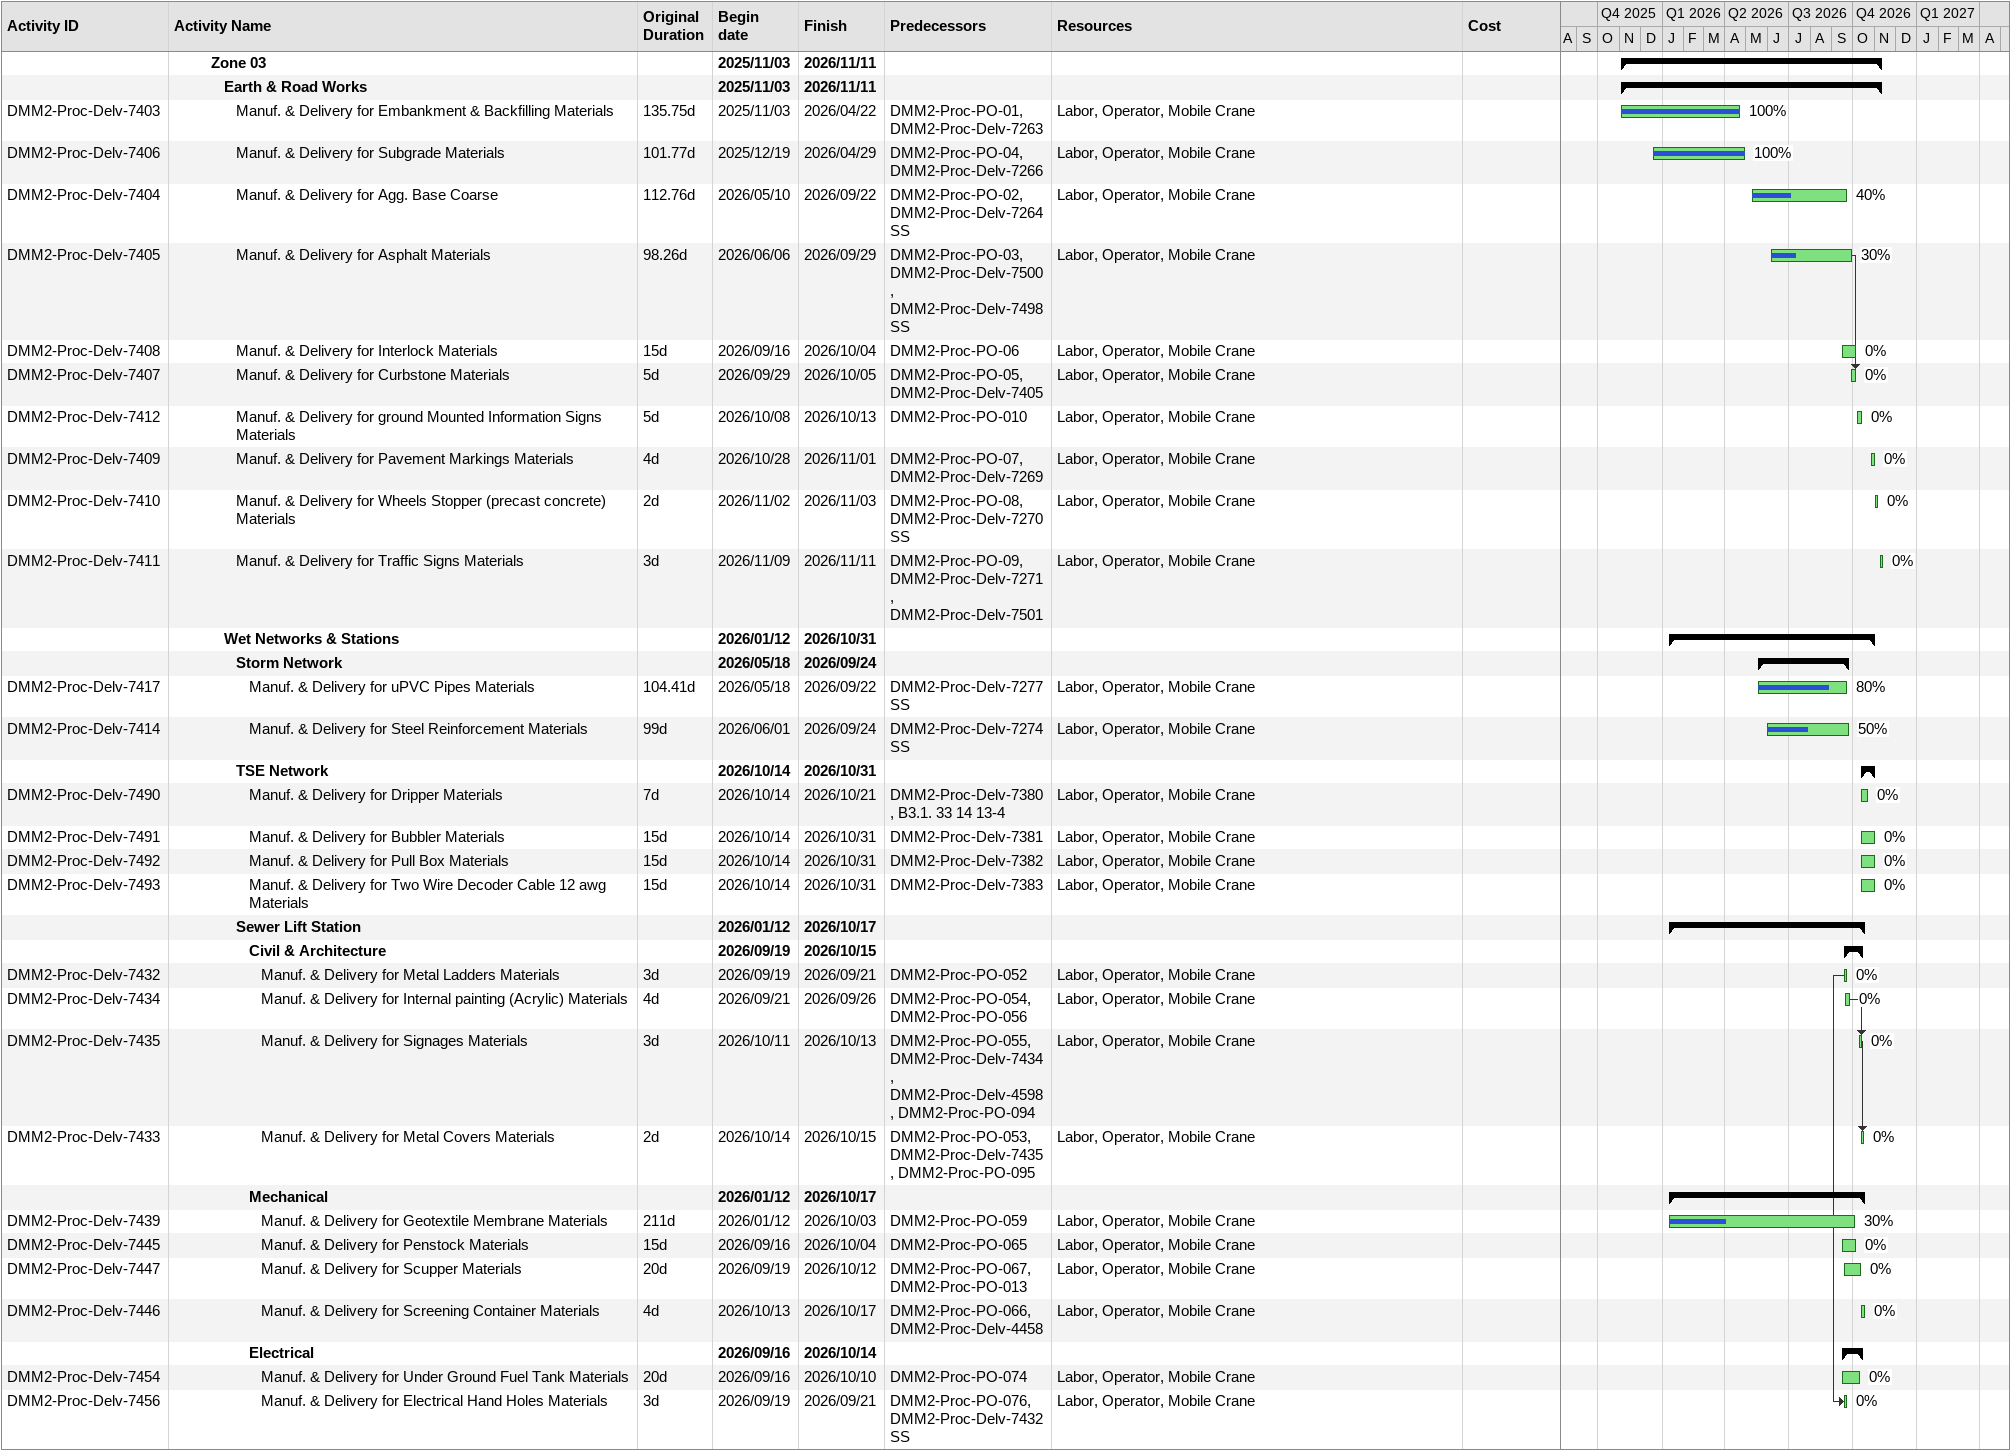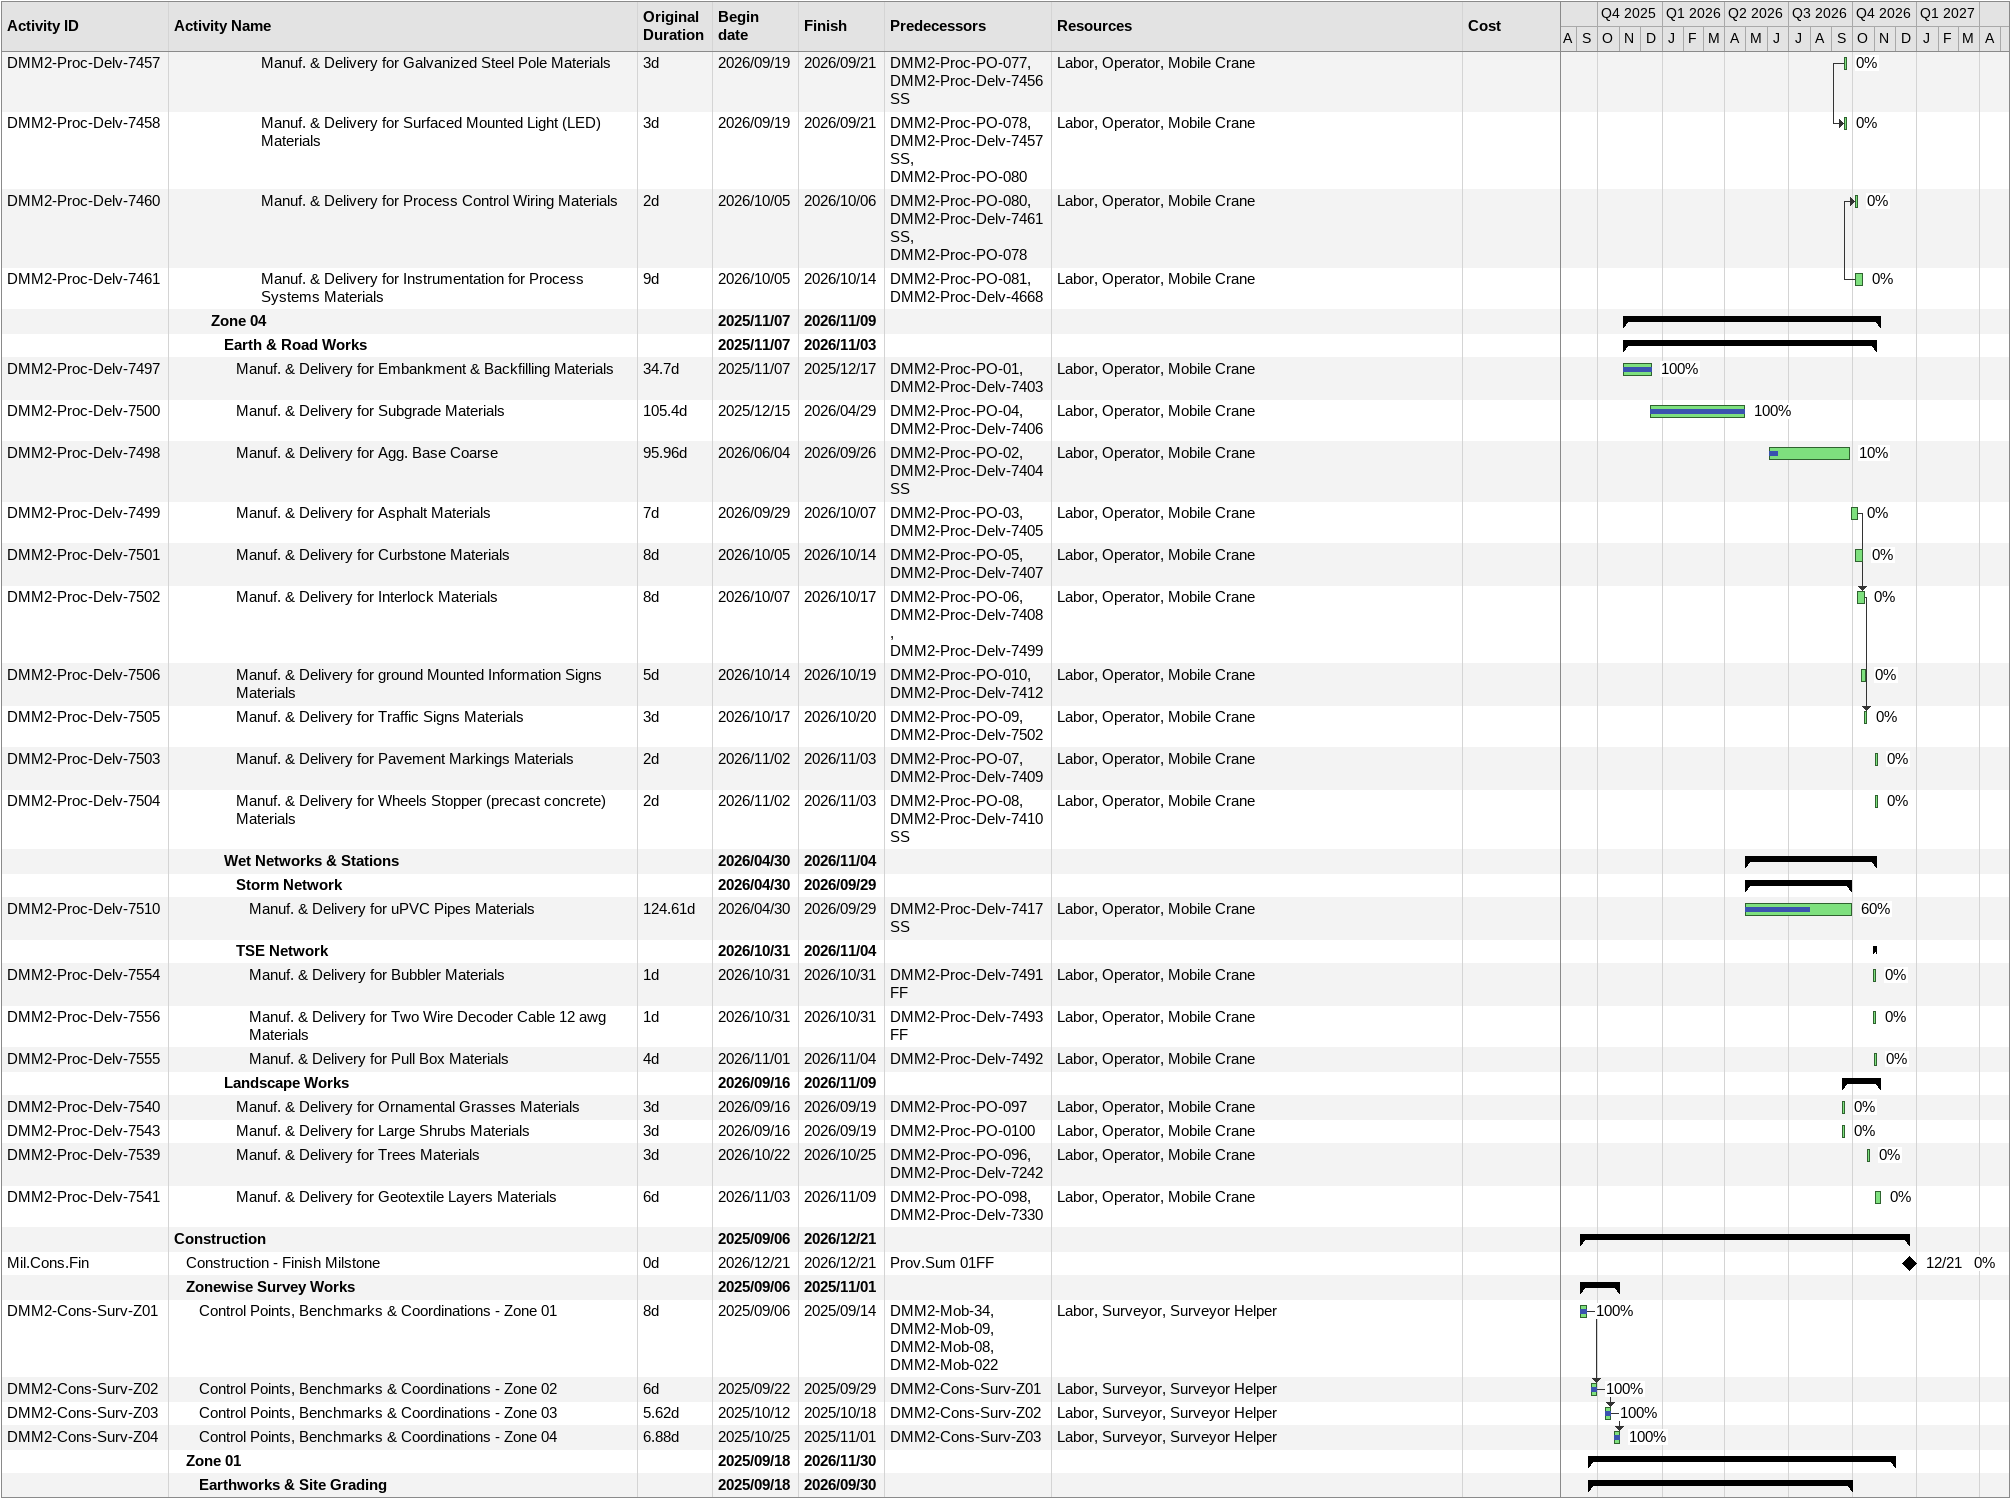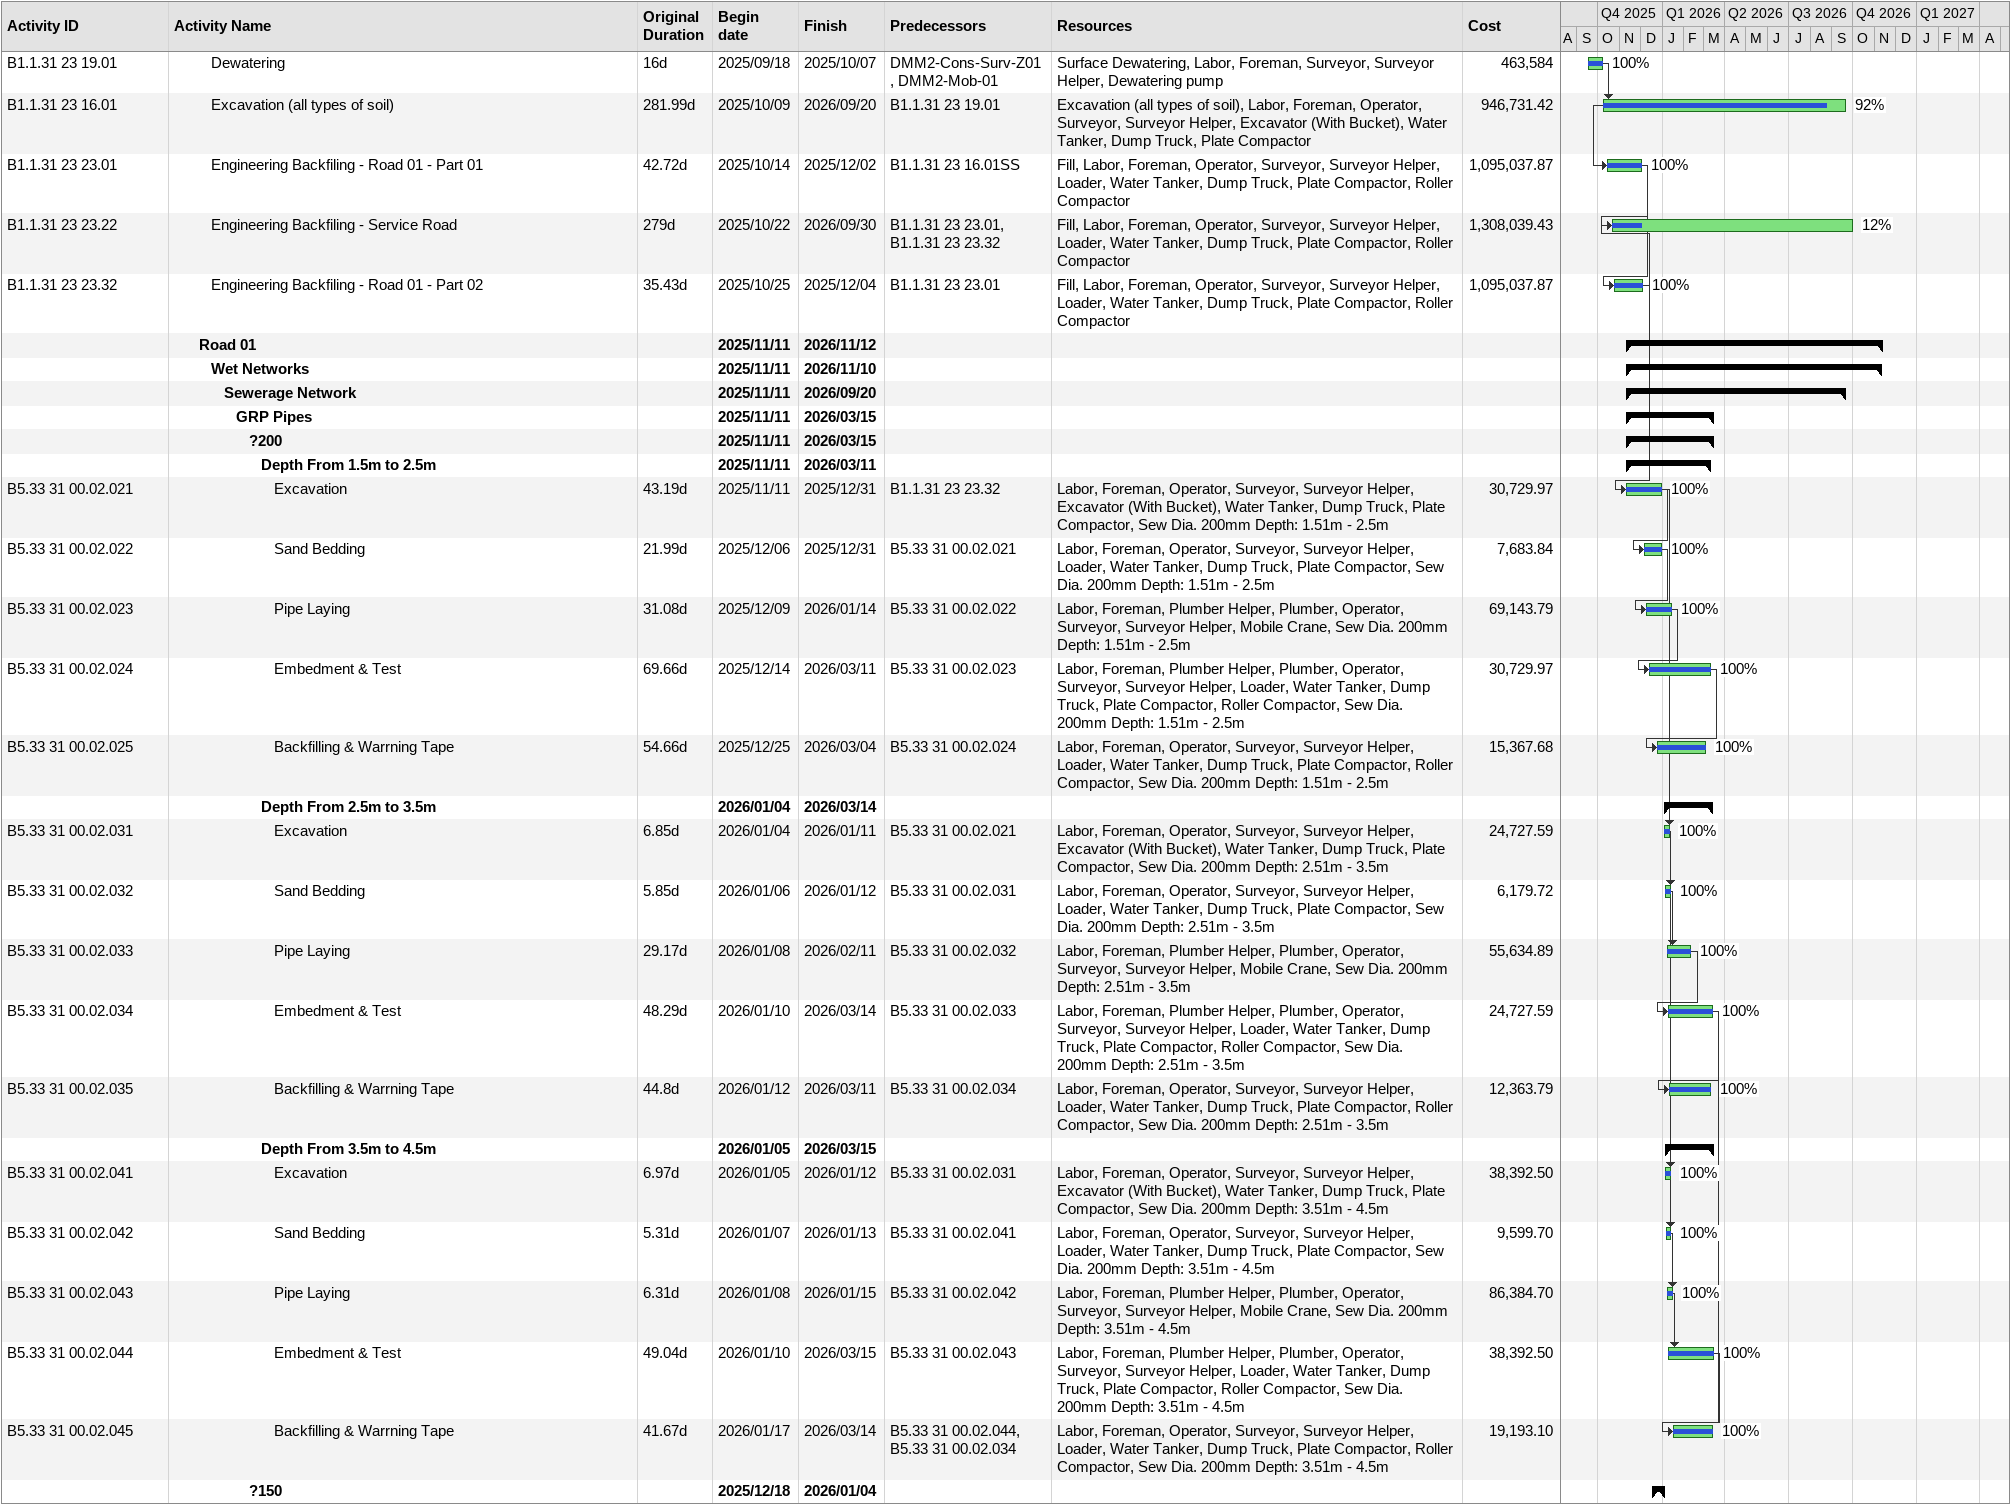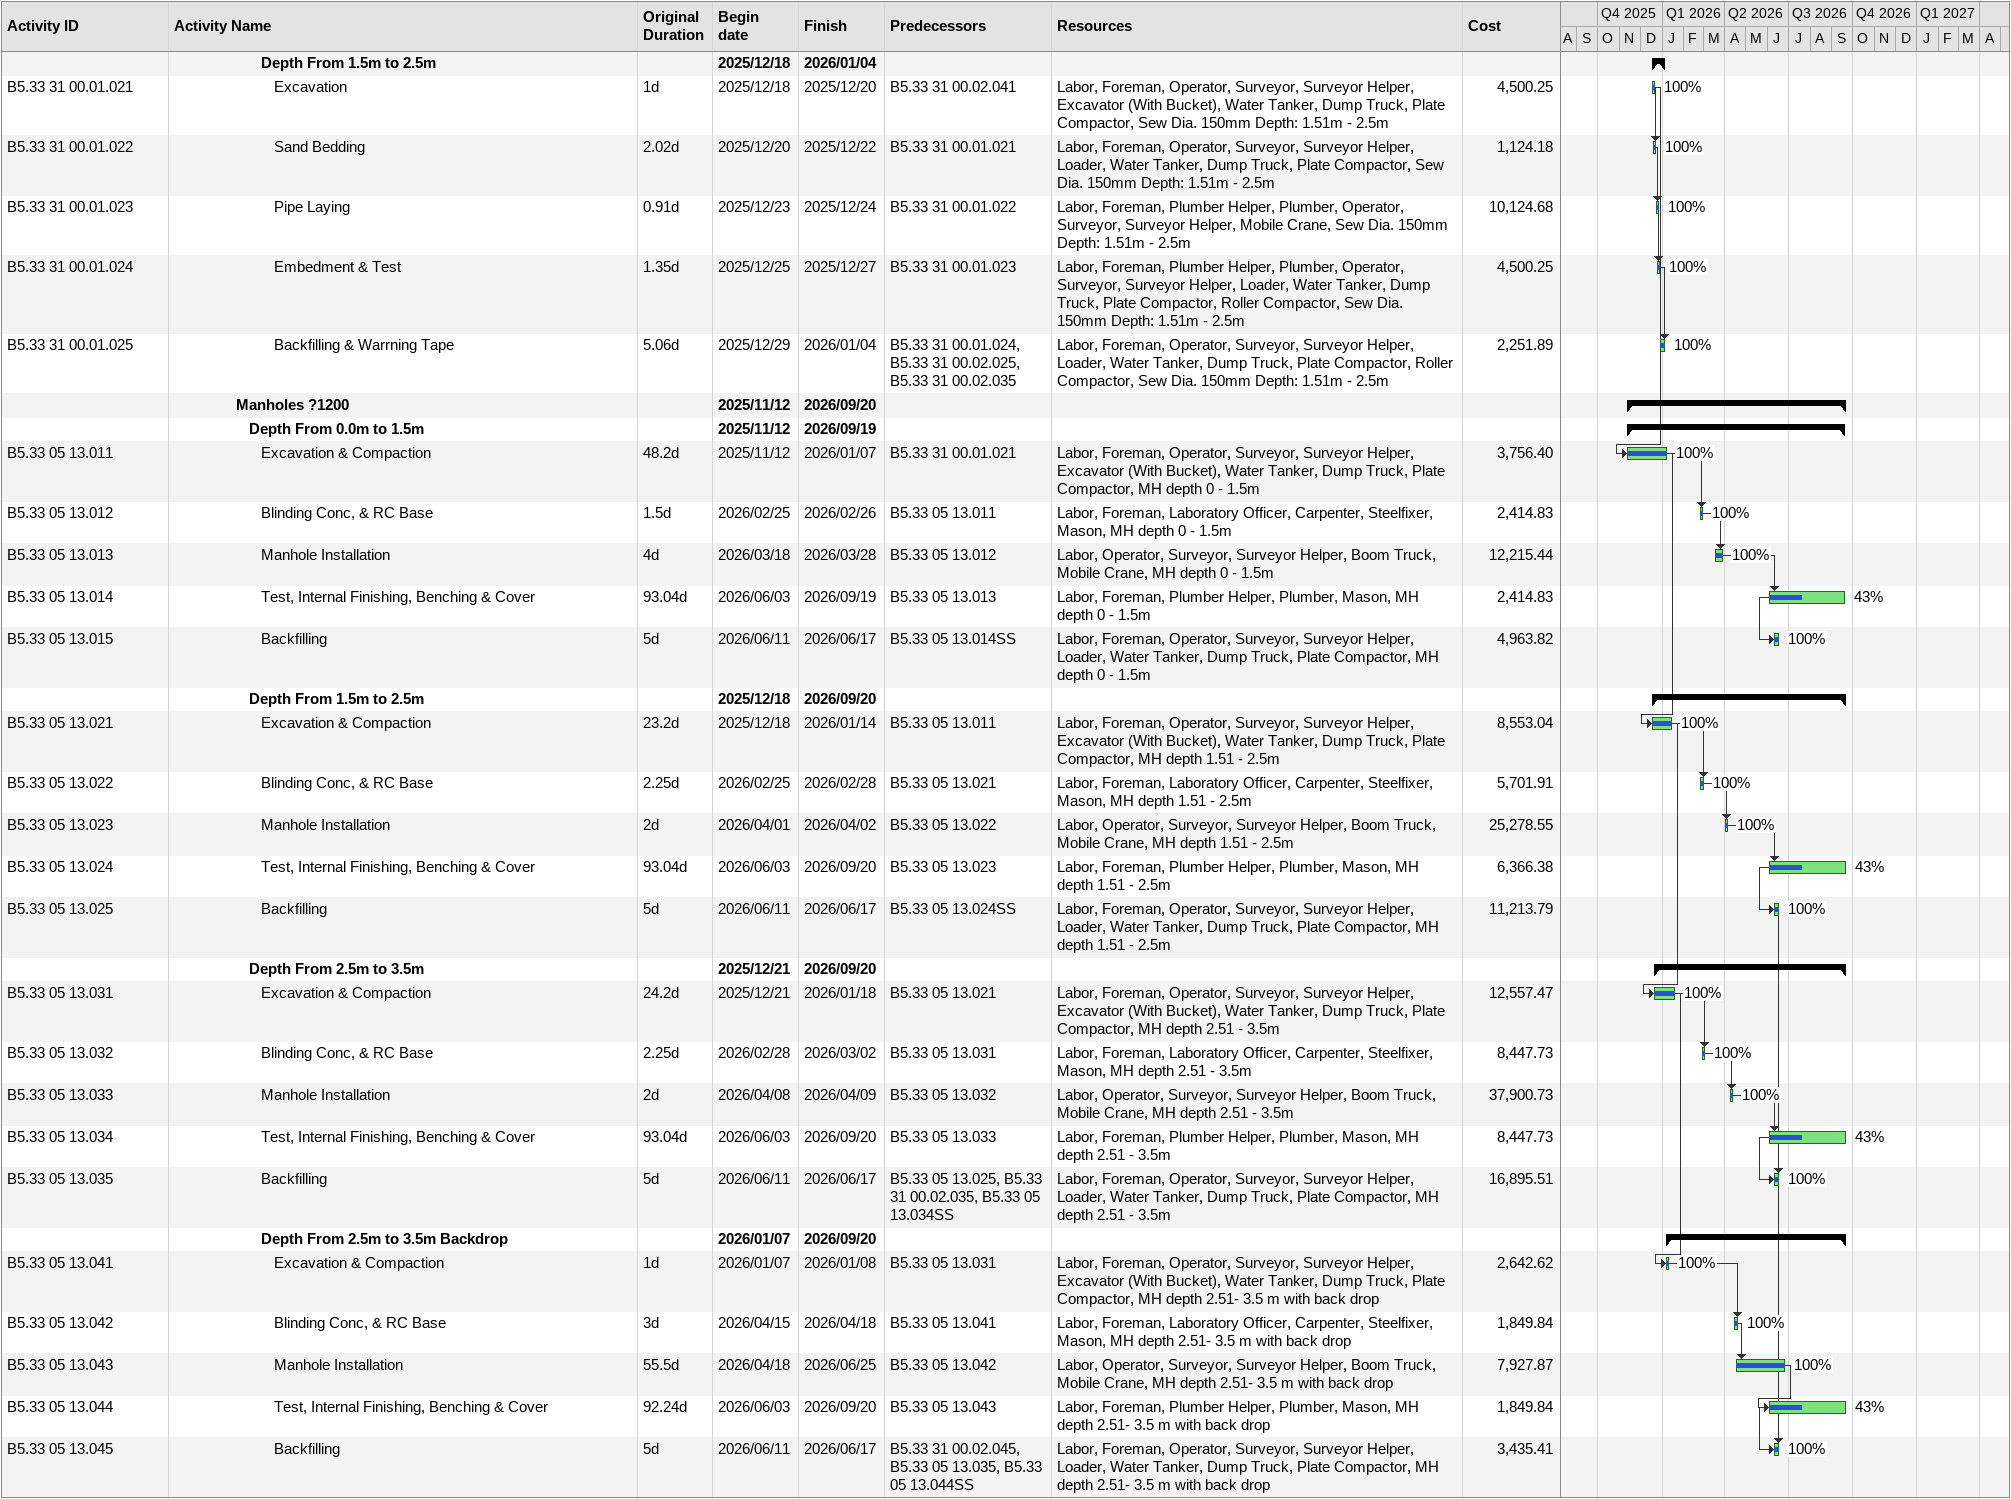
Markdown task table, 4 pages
| ID | Level | Task | Original duration | Start | Finish | Predecessors | Resources | % complete | Cost |
|---|---|---|---|---|---|---|---|---|---|
|  | 4 | **Zone 03** |  | 2025-11-03 | 2026-11-11 |  |  |  |  |
|  | 5 | **Earth & Road Works** |  | 2025-11-03 | 2026-11-11 |  |  |  |  |
| DMM2-Proc-Delv-7403 | 6 | Manuf. & Delivery for Embankment & Backfilling Materials | 135.75d | 2025-11-03 | 2026-04-22 | DMM2-Proc-PO-01, DMM2-Proc-Delv-7263 | Labor, Operator, Mobile Crane | 100 |  |
| DMM2-Proc-Delv-7406 | 6 | Manuf. & Delivery for Subgrade Materials | 101.77d | 2025-12-19 | 2026-04-29 | DMM2-Proc-PO-04, DMM2-Proc-Delv-7266 | Labor, Operator, Mobile Crane | 100 |  |
| DMM2-Proc-Delv-7404 | 6 | Manuf. & Delivery for Agg. Base Coarse | 112.76d | 2026-05-10 | 2026-09-22 | DMM2-Proc-PO-02, DMM2-Proc-Delv-7264SS | Labor, Operator, Mobile Crane | 40 |  |
| DMM2-Proc-Delv-7405 | 6 | Manuf. & Delivery for Asphalt Materials | 98.26d | 2026-06-06 | 2026-09-29 | DMM2-Proc-PO-03, DMM2-Proc-Delv-7500, DMM2-Proc-Delv-7498SS | Labor, Operator, Mobile Crane | 30 |  |
| DMM2-Proc-Delv-7408 | 6 | Manuf. & Delivery for Interlock Materials | 15d | 2026-09-16 | 2026-10-04 | DMM2-Proc-PO-06 | Labor, Operator, Mobile Crane | 0 |  |
| DMM2-Proc-Delv-7407 | 6 | Manuf. & Delivery for Curbstone Materials | 5d | 2026-09-29 | 2026-10-05 | DMM2-Proc-PO-05, DMM2-Proc-Delv-7405 | Labor, Operator, Mobile Crane | 0 |  |
| DMM2-Proc-Delv-7412 | 6 | Manuf. & Delivery for ground Mounted Information Signs Materials | 5d | 2026-10-08 | 2026-10-13 | DMM2-Proc-PO-010 | Labor, Operator, Mobile Crane | 0 |  |
| DMM2-Proc-Delv-7409 | 6 | Manuf. & Delivery for Pavement Markings Materials | 4d | 2026-10-28 | 2026-11-01 | DMM2-Proc-PO-07, DMM2-Proc-Delv-7269 | Labor, Operator, Mobile Crane | 0 |  |
| DMM2-Proc-Delv-7410 | 6 | Manuf. & Delivery for Wheels Stopper (precast concrete) Materials | 2d | 2026-11-02 | 2026-11-03 | DMM2-Proc-PO-08, DMM2-Proc-Delv-7270SS | Labor, Operator, Mobile Crane | 0 |  |
| DMM2-Proc-Delv-7411 | 6 | Manuf. & Delivery for Traffic Signs Materials | 3d | 2026-11-09 | 2026-11-11 | DMM2-Proc-PO-09, DMM2-Proc-Delv-7271, DMM2-Proc-Delv-7501 | Labor, Operator, Mobile Crane | 0 |  |
|  | 5 | **Wet Networks & Stations** |  | 2026-01-12 | 2026-10-31 |  |  |  |  |
|  | 6 | **Storm Network** |  | 2026-05-18 | 2026-09-24 |  |  |  |  |
| DMM2-Proc-Delv-7417 | 7 | Manuf. & Delivery for uPVC Pipes Materials | 104.41d | 2026-05-18 | 2026-09-22 | DMM2-Proc-Delv-7277SS | Labor, Operator, Mobile Crane | 80 |  |
| DMM2-Proc-Delv-7414 | 7 | Manuf. & Delivery for Steel Reinforcement Materials | 99d | 2026-06-01 | 2026-09-24 | DMM2-Proc-Delv-7274SS | Labor, Operator, Mobile Crane | 50 |  |
|  | 6 | **TSE Network** |  | 2026-10-14 | 2026-10-31 |  |  |  |  |
| DMM2-Proc-Delv-7490 | 7 | Manuf. & Delivery for Dripper Materials | 7d | 2026-10-14 | 2026-10-21 | DMM2-Proc-Delv-7380, B3.1. 33 14 13-4 | Labor, Operator, Mobile Crane | 0 |  |
| DMM2-Proc-Delv-7491 | 7 | Manuf. & Delivery for Bubbler Materials | 15d | 2026-10-14 | 2026-10-31 | DMM2-Proc-Delv-7381 | Labor, Operator, Mobile Crane | 0 |  |
| DMM2-Proc-Delv-7492 | 7 | Manuf. & Delivery for Pull Box Materials | 15d | 2026-10-14 | 2026-10-31 | DMM2-Proc-Delv-7382 | Labor, Operator, Mobile Crane | 0 |  |
| DMM2-Proc-Delv-7493 | 7 | Manuf. & Delivery for Two Wire Decoder Cable 12 awg Materials | 15d | 2026-10-14 | 2026-10-31 | DMM2-Proc-Delv-7383 | Labor, Operator, Mobile Crane | 0 |  |
|  | 6 | **Sewer Lift Station** |  | 2026-01-12 | 2026-10-17 |  |  |  |  |
|  | 7 | **Civil & Architecture** |  | 2026-09-19 | 2026-10-15 |  |  |  |  |
| DMM2-Proc-Delv-7432 | 8 | Manuf. & Delivery for Metal Ladders Materials | 3d | 2026-09-19 | 2026-09-21 | DMM2-Proc-PO-052 | Labor, Operator, Mobile Crane | 0 |  |
| DMM2-Proc-Delv-7434 | 8 | Manuf. & Delivery for Internal painting (Acrylic) Materials | 4d | 2026-09-21 | 2026-09-26 | DMM2-Proc-PO-054, DMM2-Proc-PO-056 | Labor, Operator, Mobile Crane | 0 |  |
| DMM2-Proc-Delv-7435 | 8 | Manuf. & Delivery for Signages Materials | 3d | 2026-10-11 | 2026-10-13 | DMM2-Proc-PO-055, DMM2-Proc-Delv-7434, DMM2-Proc-Delv-4598, DMM2-Proc-PO-094 | Labor, Operator, Mobile Crane | 0 |  |
| DMM2-Proc-Delv-7433 | 8 | Manuf. & Delivery for Metal Covers Materials | 2d | 2026-10-14 | 2026-10-15 | DMM2-Proc-PO-053, DMM2-Proc-Delv-7435, DMM2-Proc-PO-095 | Labor, Operator, Mobile Crane | 0 |  |
|  | 7 | **Mechanical** |  | 2026-01-12 | 2026-10-17 |  |  |  |  |
| DMM2-Proc-Delv-7439 | 8 | Manuf. & Delivery for Geotextile Membrane Materials | 211d | 2026-01-12 | 2026-10-03 | DMM2-Proc-PO-059 | Labor, Operator, Mobile Crane | 30 |  |
| DMM2-Proc-Delv-7445 | 8 | Manuf. & Delivery for Penstock Materials | 15d | 2026-09-16 | 2026-10-04 | DMM2-Proc-PO-065 | Labor, Operator, Mobile Crane | 0 |  |
| DMM2-Proc-Delv-7447 | 8 | Manuf. & Delivery for Scupper Materials | 20d | 2026-09-19 | 2026-10-12 | DMM2-Proc-PO-067, DMM2-Proc-PO-013 | Labor, Operator, Mobile Crane | 0 |  |
| DMM2-Proc-Delv-7446 | 8 | Manuf. & Delivery for Screening Container Materials | 4d | 2026-10-13 | 2026-10-17 | DMM2-Proc-PO-066, DMM2-Proc-Delv-4458 | Labor, Operator, Mobile Crane | 0 |  |
|  | 7 | **Electrical** |  | 2026-09-16 | 2026-10-14 |  |  |  |  |
| DMM2-Proc-Delv-7454 | 8 | Manuf. & Delivery for Under Ground Fuel Tank Materials | 20d | 2026-09-16 | 2026-10-10 | DMM2-Proc-PO-074 | Labor, Operator, Mobile Crane | 0 |  |
| DMM2-Proc-Delv-7456 | 8 | Manuf. & Delivery for Electrical Hand Holes Materials | 3d | 2026-09-19 | 2026-09-21 | DMM2-Proc-PO-076, DMM2-Proc-Delv-7432SS | Labor, Operator, Mobile Crane | 0 |  |
| DMM2-Proc-Delv-7457 | 8 | Manuf. & Delivery for Galvanized Steel Pole Materials | 3d | 2026-09-19 | 2026-09-21 | DMM2-Proc-PO-077, DMM2-Proc-Delv-7456SS | Labor, Operator, Mobile Crane | 0 |  |
| DMM2-Proc-Delv-7458 | 8 | Manuf. & Delivery for Surfaced Mounted Light (LED) Materials | 3d | 2026-09-19 | 2026-09-21 | DMM2-Proc-PO-078, DMM2-Proc-Delv-7457SS, DMM2-Proc-PO-080 | Labor, Operator, Mobile Crane | 0 |  |
| DMM2-Proc-Delv-7460 | 8 | Manuf. & Delivery for Process Control Wiring Materials | 2d | 2026-10-05 | 2026-10-06 | DMM2-Proc-PO-080, DMM2-Proc-Delv-7461SS, DMM2-Proc-PO-078 | Labor, Operator, Mobile Crane | 0 |  |
| DMM2-Proc-Delv-7461 | 8 | Manuf. & Delivery for Instrumentation for Process Systems Materials | 9d | 2026-10-05 | 2026-10-14 | DMM2-Proc-PO-081, DMM2-Proc-Delv-4668 | Labor, Operator, Mobile Crane | 0 |  |
|  | 4 | **Zone 04** |  | 2025-11-07 | 2026-11-09 |  |  |  |  |
|  | 5 | **Earth & Road Works** |  | 2025-11-07 | 2026-11-03 |  |  |  |  |
| DMM2-Proc-Delv-7497 | 6 | Manuf. & Delivery for Embankment & Backfilling Materials | 34.7d | 2025-11-07 | 2025-12-17 | DMM2-Proc-PO-01, DMM2-Proc-Delv-7403 | Labor, Operator, Mobile Crane | 100 |  |
| DMM2-Proc-Delv-7500 | 6 | Manuf. & Delivery for Subgrade Materials | 105.4d | 2025-12-15 | 2026-04-29 | DMM2-Proc-PO-04, DMM2-Proc-Delv-7406 | Labor, Operator, Mobile Crane | 100 |  |
| DMM2-Proc-Delv-7498 | 6 | Manuf. & Delivery for Agg. Base Coarse | 95.96d | 2026-06-04 | 2026-09-26 | DMM2-Proc-PO-02, DMM2-Proc-Delv-7404SS | Labor, Operator, Mobile Crane | 10 |  |
| DMM2-Proc-Delv-7499 | 6 | Manuf. & Delivery for Asphalt Materials | 7d | 2026-09-29 | 2026-10-07 | DMM2-Proc-PO-03, DMM2-Proc-Delv-7405 | Labor, Operator, Mobile Crane | 0 |  |
| DMM2-Proc-Delv-7501 | 6 | Manuf. & Delivery for Curbstone Materials | 8d | 2026-10-05 | 2026-10-14 | DMM2-Proc-PO-05, DMM2-Proc-Delv-7407 | Labor, Operator, Mobile Crane | 0 |  |
| DMM2-Proc-Delv-7502 | 6 | Manuf. & Delivery for Interlock Materials | 8d | 2026-10-07 | 2026-10-17 | DMM2-Proc-PO-06, DMM2-Proc-Delv-7408, DMM2-Proc-Delv-7499 | Labor, Operator, Mobile Crane | 0 |  |
| DMM2-Proc-Delv-7506 | 6 | Manuf. & Delivery for ground Mounted Information Signs Materials | 5d | 2026-10-14 | 2026-10-19 | DMM2-Proc-PO-010, DMM2-Proc-Delv-7412 | Labor, Operator, Mobile Crane | 0 |  |
| DMM2-Proc-Delv-7505 | 6 | Manuf. & Delivery for Traffic Signs Materials | 3d | 2026-10-17 | 2026-10-20 | DMM2-Proc-PO-09, DMM2-Proc-Delv-7502 | Labor, Operator, Mobile Crane | 0 |  |
| DMM2-Proc-Delv-7503 | 6 | Manuf. & Delivery for Pavement Markings Materials | 2d | 2026-11-02 | 2026-11-03 | DMM2-Proc-PO-07, DMM2-Proc-Delv-7409 | Labor, Operator, Mobile Crane | 0 |  |
| DMM2-Proc-Delv-7504 | 6 | Manuf. & Delivery for Wheels Stopper (precast concrete) Materials | 2d | 2026-11-02 | 2026-11-03 | DMM2-Proc-PO-08, DMM2-Proc-Delv-7410SS | Labor, Operator, Mobile Crane | 0 |  |
|  | 5 | **Wet Networks & Stations** |  | 2026-04-30 | 2026-11-04 |  |  |  |  |
|  | 6 | **Storm Network** |  | 2026-04-30 | 2026-09-29 |  |  |  |  |
| DMM2-Proc-Delv-7510 | 7 | Manuf. & Delivery for uPVC Pipes Materials | 124.61d | 2026-04-30 | 2026-09-29 | DMM2-Proc-Delv-7417SS | Labor, Operator, Mobile Crane | 60 |  |
|  | 6 | **TSE Network** |  | 2026-10-31 | 2026-11-04 |  |  |  |  |
| DMM2-Proc-Delv-7554 | 7 | Manuf. & Delivery for Bubbler Materials | 1d | 2026-10-31 | 2026-10-31 | DMM2-Proc-Delv-7491FF | Labor, Operator, Mobile Crane | 0 |  |
| DMM2-Proc-Delv-7556 | 7 | Manuf. & Delivery for Two Wire Decoder Cable 12 awg Materials | 1d | 2026-10-31 | 2026-10-31 | DMM2-Proc-Delv-7493FF | Labor, Operator, Mobile Crane | 0 |  |
| DMM2-Proc-Delv-7555 | 7 | Manuf. & Delivery for Pull Box Materials | 4d | 2026-11-01 | 2026-11-04 | DMM2-Proc-Delv-7492 | Labor, Operator, Mobile Crane | 0 |  |
|  | 5 | **Landscape Works** |  | 2026-09-16 | 2026-11-09 |  |  |  |  |
| DMM2-Proc-Delv-7540 | 6 | Manuf. & Delivery for Ornamental Grasses Materials | 3d | 2026-09-16 | 2026-09-19 | DMM2-Proc-PO-097 | Labor, Operator, Mobile Crane | 0 |  |
| DMM2-Proc-Delv-7543 | 6 | Manuf. & Delivery for Large Shrubs Materials | 3d | 2026-09-16 | 2026-09-19 | DMM2-Proc-PO-0100 | Labor, Operator, Mobile Crane | 0 |  |
| DMM2-Proc-Delv-7539 | 6 | Manuf. & Delivery for Trees Materials | 3d | 2026-10-22 | 2026-10-25 | DMM2-Proc-PO-096, DMM2-Proc-Delv-7242 | Labor, Operator, Mobile Crane | 0 |  |
| DMM2-Proc-Delv-7541 | 6 | Manuf. & Delivery for Geotextile Layers Materials | 6d | 2026-11-03 | 2026-11-09 | DMM2-Proc-PO-098, DMM2-Proc-Delv-7330 | Labor, Operator, Mobile Crane | 0 |  |
|  | 1 | **Construction** |  | 2025-09-06 | 2026-12-21 |  |  |  |  |
| Mil.Cons.Fin | 2 | Construction - Finish Milstone | 0d | 2026-12-21 | 2026-12-21 | Prov.Sum 01FF |  | 0 |  |
|  | 2 | **Zonewise Survey Works** |  | 2025-09-06 | 2025-11-01 |  |  |  |  |
| DMM2-Cons-Surv-Z01 | 3 | Control Points, Benchmarks & Coordinations - Zone 01 | 8d | 2025-09-06 | 2025-09-14 | DMM2-Mob-34, DMM2-Mob-09, DMM2-Mob-08, DMM2-Mob-022 | Labor, Surveyor, Surveyor Helper | 100 |  |
| DMM2-Cons-Surv-Z02 | 3 | Control Points, Benchmarks & Coordinations - Zone 02 | 6d | 2025-09-22 | 2025-09-29 | DMM2-Cons-Surv-Z01 | Labor, Surveyor, Surveyor Helper | 100 |  |
| DMM2-Cons-Surv-Z03 | 3 | Control Points, Benchmarks & Coordinations - Zone 03 | 5.62d | 2025-10-12 | 2025-10-18 | DMM2-Cons-Surv-Z02 | Labor, Surveyor, Surveyor Helper | 100 |  |
| DMM2-Cons-Surv-Z04 | 3 | Control Points, Benchmarks & Coordinations - Zone 04 | 6.88d | 2025-10-25 | 2025-11-01 | DMM2-Cons-Surv-Z03 | Labor, Surveyor, Surveyor Helper | 100 |  |
|  | 2 | **Zone 01** |  | 2025-09-18 | 2026-11-30 |  |  |  |  |
|  | 3 | **Earthworks & Site Grading** |  | 2025-09-18 | 2026-09-30 |  |  |  |  |
| B1.1.31 23 19.01 | 4 | Dewatering | 16d | 2025-09-18 | 2025-10-07 | DMM2-Cons-Surv-Z01, DMM2-Mob-01 | Surface Dewatering, Labor, Foreman, Surveyor, Surveyor Helper, Dewatering pump | 100 | 463584 |
| B1.1.31 23 16.01 | 4 | Excavation (all types of soil) | 281.99d | 2025-10-09 | 2026-09-20 | B1.1.31 23 19.01 | Excavation (all types of soil), Labor, Foreman, Operator, Surveyor, Surveyor Helper, Excavator (With Bucket), Water Tanker, Dump Truck, Plate Compactor | 92 | 946731.42 |
| B1.1.31 23 23.01 | 4 | Engineering Backfiling - Road 01 - Part 01 | 42.72d | 2025-10-14 | 2025-12-02 | B1.1.31 23 16.01SS | Fill, Labor, Foreman, Operator, Surveyor, Surveyor Helper, Loader, Water Tanker, Dump Truck, Plate Compactor, Roller Compactor | 100 | 1095037.87 |
| B1.1.31 23 23.22 | 4 | Engineering Backfiling - Service Road | 279d | 2025-10-22 | 2026-09-30 | B1.1.31 23 23.01, B1.1.31 23 23.32 | Fill, Labor, Foreman, Operator, Surveyor, Surveyor Helper, Loader, Water Tanker, Dump Truck, Plate Compactor, Roller Compactor | 12 | 1308039.43 |
| B1.1.31 23 23.32 | 4 | Engineering Backfiling - Road 01 - Part 02 | 35.43d | 2025-10-25 | 2025-12-04 | B1.1.31 23 23.01 | Fill, Labor, Foreman, Operator, Surveyor, Surveyor Helper, Loader, Water Tanker, Dump Truck, Plate Compactor, Roller Compactor | 100 | 1095037.87 |
|  | 3 | **Road 01** |  | 2025-11-11 | 2026-11-12 |  |  |  |  |
|  | 4 | **Wet Networks** |  | 2025-11-11 | 2026-11-10 |  |  |  |  |
|  | 5 | **Sewerage Network** |  | 2025-11-11 | 2026-09-20 |  |  |  |  |
|  | 6 | **GRP Pipes** |  | 2025-11-11 | 2026-03-15 |  |  |  |  |
|  | 7 | **?200** |  | 2025-11-11 | 2026-03-15 |  |  |  |  |
|  | 8 | **Depth From 1.5m to 2.5m** |  | 2025-11-11 | 2026-03-11 |  |  |  |  |
| B5.33 31 00.02.021 | 9 | Excavation | 43.19d | 2025-11-11 | 2025-12-31 | B1.1.31 23 23.32 | Labor, Foreman, Operator, Surveyor, Surveyor Helper, Excavator (With Bucket), Water Tanker, Dump Truck, Plate Compactor, Sew Dia. 200mm Depth: 1.51m - 2.5m | 100 | 30729.97 |
| B5.33 31 00.02.022 | 9 | Sand Bedding | 21.99d | 2025-12-06 | 2025-12-31 | B5.33 31 00.02.021 | Labor, Foreman, Operator, Surveyor, Surveyor Helper, Loader, Water Tanker, Dump Truck, Plate Compactor, Sew Dia. 200mm Depth: 1.51m - 2.5m | 100 | 7683.84 |
| B5.33 31 00.02.023 | 9 | Pipe Laying | 31.08d | 2025-12-09 | 2026-01-14 | B5.33 31 00.02.022 | Labor, Foreman, Plumber Helper, Plumber, Operator, Surveyor, Surveyor Helper, Mobile Crane, Sew Dia. 200mm Depth: 1.51m - 2.5m | 100 | 69143.79 |
| B5.33 31 00.02.024 | 9 | Embedment & Test | 69.66d | 2025-12-14 | 2026-03-11 | B5.33 31 00.02.023 | Labor, Foreman, Plumber Helper, Plumber, Operator, Surveyor, Surveyor Helper, Loader, Water Tanker, Dump Truck, Plate Compactor, Roller Compactor, Sew Dia. 200mm Depth: 1.51m - 2.5m | 100 | 30729.97 |
| B5.33 31 00.02.025 | 9 | Backfilling & Warrning Tape | 54.66d | 2025-12-25 | 2026-03-04 | B5.33 31 00.02.024 | Labor, Foreman, Operator, Surveyor, Surveyor Helper, Loader, Water Tanker, Dump Truck, Plate Compactor, Roller Compactor, Sew Dia. 200mm Depth: 1.51m - 2.5m | 100 | 15367.68 |
|  | 8 | **Depth From 2.5m to 3.5m** |  | 2026-01-04 | 2026-03-14 |  |  |  |  |
| B5.33 31 00.02.031 | 9 | Excavation | 6.85d | 2026-01-04 | 2026-01-11 | B5.33 31 00.02.021 | Labor, Foreman, Operator, Surveyor, Surveyor Helper, Excavator (With Bucket), Water Tanker, Dump Truck, Plate Compactor, Sew Dia. 200mm Depth: 2.51m - 3.5m | 100 | 24727.59 |
| B5.33 31 00.02.032 | 9 | Sand Bedding | 5.85d | 2026-01-06 | 2026-01-12 | B5.33 31 00.02.031 | Labor, Foreman, Operator, Surveyor, Surveyor Helper, Loader, Water Tanker, Dump Truck, Plate Compactor, Sew Dia. 200mm Depth: 2.51m - 3.5m | 100 | 6179.72 |
| B5.33 31 00.02.033 | 9 | Pipe Laying | 29.17d | 2026-01-08 | 2026-02-11 | B5.33 31 00.02.032 | Labor, Foreman, Plumber Helper, Plumber, Operator, Surveyor, Surveyor Helper, Mobile Crane, Sew Dia. 200mm Depth: 2.51m - 3.5m | 100 | 55634.89 |
| B5.33 31 00.02.034 | 9 | Embedment & Test | 48.29d | 2026-01-10 | 2026-03-14 | B5.33 31 00.02.033 | Labor, Foreman, Plumber Helper, Plumber, Operator, Surveyor, Surveyor Helper, Loader, Water Tanker, Dump Truck, Plate Compactor, Roller Compactor, Sew Dia. 200mm Depth: 2.51m - 3.5m | 100 | 24727.59 |
| B5.33 31 00.02.035 | 9 | Backfilling & Warrning Tape | 44.8d | 2026-01-12 | 2026-03-11 | B5.33 31 00.02.034 | Labor, Foreman, Operator, Surveyor, Surveyor Helper, Loader, Water Tanker, Dump Truck, Plate Compactor, Roller Compactor, Sew Dia. 200mm Depth: 2.51m - 3.5m | 100 | 12363.79 |
|  | 8 | **Depth From 3.5m to 4.5m** |  | 2026-01-05 | 2026-03-15 |  |  |  |  |
| B5.33 31 00.02.041 | 9 | Excavation | 6.97d | 2026-01-05 | 2026-01-12 | B5.33 31 00.02.031 | Labor, Foreman, Operator, Surveyor, Surveyor Helper, Excavator (With Bucket), Water Tanker, Dump Truck, Plate Compactor, Sew Dia. 200mm Depth: 3.51m - 4.5m | 100 | 38392.50 |
| B5.33 31 00.02.042 | 9 | Sand Bedding | 5.31d | 2026-01-07 | 2026-01-13 | B5.33 31 00.02.041 | Labor, Foreman, Operator, Surveyor, Surveyor Helper, Loader, Water Tanker, Dump Truck, Plate Compactor, Sew Dia. 200mm Depth: 3.51m - 4.5m | 100 | 9599.70 |
| B5.33 31 00.02.043 | 9 | Pipe Laying | 6.31d | 2026-01-08 | 2026-01-15 | B5.33 31 00.02.042 | Labor, Foreman, Plumber Helper, Plumber, Operator, Surveyor, Surveyor Helper, Mobile Crane, Sew Dia. 200mm Depth: 3.51m - 4.5m | 100 | 86384.70 |
| B5.33 31 00.02.044 | 9 | Embedment & Test | 49.04d | 2026-01-10 | 2026-03-15 | B5.33 31 00.02.043 | Labor, Foreman, Plumber Helper, Plumber, Operator, Surveyor, Surveyor Helper, Loader, Water Tanker, Dump Truck, Plate Compactor, Roller Compactor, Sew Dia. 200mm Depth: 3.51m - 4.5m | 100 | 38392.50 |
| B5.33 31 00.02.045 | 9 | Backfilling & Warrning Tape | 41.67d | 2026-01-17 | 2026-03-14 | B5.33 31 00.02.044, B5.33 31 00.02.034 | Labor, Foreman, Operator, Surveyor, Surveyor Helper, Loader, Water Tanker, Dump Truck, Plate Compactor, Roller Compactor, Sew Dia. 200mm Depth: 3.51m - 4.5m | 100 | 19193.10 |
|  | 7 | **?150** |  | 2025-12-18 | 2026-01-04 |  |  |  |  |
|  | 8 | **Depth From 1.5m to 2.5m** |  | 2025-12-18 | 2026-01-04 |  |  |  |  |
| B5.33 31 00.01.021 | 9 | Excavation | 1d | 2025-12-18 | 2025-12-20 | B5.33 31 00.02.041 | Labor, Foreman, Operator, Surveyor, Surveyor Helper, Excavator (With Bucket), Water Tanker, Dump Truck, Plate Compactor, Sew Dia. 150mm Depth: 1.51m - 2.5m | 100 | 4500.25 |
| B5.33 31 00.01.022 | 9 | Sand Bedding | 2.02d | 2025-12-20 | 2025-12-22 | B5.33 31 00.01.021 | Labor, Foreman, Operator, Surveyor, Surveyor Helper, Loader, Water Tanker, Dump Truck, Plate Compactor, Sew Dia. 150mm Depth: 1.51m - 2.5m | 100 | 1124.18 |
| B5.33 31 00.01.023 | 9 | Pipe Laying | 0.91d | 2025-12-23 | 2025-12-24 | B5.33 31 00.01.022 | Labor, Foreman, Plumber Helper, Plumber, Operator, Surveyor, Surveyor Helper, Mobile Crane, Sew Dia. 150mm Depth: 1.51m - 2.5m | 100 | 10124.68 |
| B5.33 31 00.01.024 | 9 | Embedment & Test | 1.35d | 2025-12-25 | 2025-12-27 | B5.33 31 00.01.023 | Labor, Foreman, Plumber Helper, Plumber, Operator, Surveyor, Surveyor Helper, Loader, Water Tanker, Dump Truck, Plate Compactor, Roller Compactor, Sew Dia. 150mm Depth: 1.51m - 2.5m | 100 | 4500.25 |
| B5.33 31 00.01.025 | 9 | Backfilling & Warrning Tape | 5.06d | 2025-12-29 | 2026-01-04 | B5.33 31 00.01.024, B5.33 31 00.02.025, B5.33 31 00.02.035 | Labor, Foreman, Operator, Surveyor, Surveyor Helper, Loader, Water Tanker, Dump Truck, Plate Compactor, Roller Compactor, Sew Dia. 150mm Depth: 1.51m - 2.5m | 100 | 2251.89 |
|  | 6 | **Manholes ?1200** |  | 2025-11-12 | 2026-09-20 |  |  |  |  |
|  | 7 | **Depth From 0.0m to 1.5m** |  | 2025-11-12 | 2026-09-19 |  |  |  |  |
| B5.33 05 13.011 | 8 | Excavation & Compaction | 48.2d | 2025-11-12 | 2026-01-07 | B5.33 31 00.01.021 | Labor, Foreman, Operator, Surveyor, Surveyor Helper, Excavator (With Bucket), Water Tanker, Dump Truck, Plate Compactor, MH depth 0 - 1.5m | 100 | 3756.40 |
| B5.33 05 13.012 | 8 | Blinding Conc, & RC Base | 1.5d | 2026-02-25 | 2026-02-26 | B5.33 05 13.011 | Labor, Foreman, Laboratory Officer, Carpenter, Steelfixer, Mason, MH depth 0 - 1.5m | 100 | 2414.83 |
| B5.33 05 13.013 | 8 | Manhole Installation | 4d | 2026-03-18 | 2026-03-28 | B5.33 05 13.012 | Labor, Operator, Surveyor, Surveyor Helper, Boom Truck, Mobile Crane, MH depth 0 - 1.5m | 100 | 12215.44 |
| B5.33 05 13.014 | 8 | Test, Internal Finishing, Benching & Cover | 93.04d | 2026-06-03 | 2026-09-19 | B5.33 05 13.013 | Labor, Foreman, Plumber Helper, Plumber, Mason, MH depth 0 - 1.5m | 43 | 2414.83 |
| B5.33 05 13.015 | 8 | Backfilling | 5d | 2026-06-11 | 2026-06-17 | B5.33 05 13.014SS | Labor, Foreman, Operator, Surveyor, Surveyor Helper, Loader, Water Tanker, Dump Truck, Plate Compactor, MH depth 0 - 1.5m | 100 | 4963.82 |
|  | 7 | **Depth From 1.5m to 2.5m** |  | 2025-12-18 | 2026-09-20 |  |  |  |  |
| B5.33 05 13.021 | 8 | Excavation & Compaction | 23.2d | 2025-12-18 | 2026-01-14 | B5.33 05 13.011 | Labor, Foreman, Operator, Surveyor, Surveyor Helper, Excavator (With Bucket), Water Tanker, Dump Truck, Plate Compactor, MH depth 1.51 - 2.5m | 100 | 8553.04 |
| B5.33 05 13.022 | 8 | Blinding Conc, & RC Base | 2.25d | 2026-02-25 | 2026-02-28 | B5.33 05 13.021 | Labor, Foreman, Laboratory Officer, Carpenter, Steelfixer, Mason, MH depth 1.51 - 2.5m | 100 | 5701.91 |
| B5.33 05 13.023 | 8 | Manhole Installation | 2d | 2026-04-01 | 2026-04-02 | B5.33 05 13.022 | Labor, Operator, Surveyor, Surveyor Helper, Boom Truck, Mobile Crane, MH depth 1.51 - 2.5m | 100 | 25278.55 |
| B5.33 05 13.024 | 8 | Test, Internal Finishing, Benching & Cover | 93.04d | 2026-06-03 | 2026-09-20 | B5.33 05 13.023 | Labor, Foreman, Plumber Helper, Plumber, Mason, MH depth 1.51 - 2.5m | 43 | 6366.38 |
| B5.33 05 13.025 | 8 | Backfilling | 5d | 2026-06-11 | 2026-06-17 | B5.33 05 13.024SS | Labor, Foreman, Operator, Surveyor, Surveyor Helper, Loader, Water Tanker, Dump Truck, Plate Compactor, MH depth 1.51 - 2.5m | 100 | 11213.79 |
|  | 7 | **Depth From 2.5m to 3.5m** |  | 2025-12-21 | 2026-09-20 |  |  |  |  |
| B5.33 05 13.031 | 8 | Excavation & Compaction | 24.2d | 2025-12-21 | 2026-01-18 | B5.33 05 13.021 | Labor, Foreman, Operator, Surveyor, Surveyor Helper, Excavator (With Bucket), Water Tanker, Dump Truck, Plate Compactor, MH depth 2.51 - 3.5m | 100 | 12557.47 |
| B5.33 05 13.032 | 8 | Blinding Conc, & RC Base | 2.25d | 2026-02-28 | 2026-03-02 | B5.33 05 13.031 | Labor, Foreman, Laboratory Officer, Carpenter, Steelfixer, Mason, MH depth 2.51 - 3.5m | 100 | 8447.73 |
| B5.33 05 13.033 | 8 | Manhole Installation | 2d | 2026-04-08 | 2026-04-09 | B5.33 05 13.032 | Labor, Operator, Surveyor, Surveyor Helper, Boom Truck, Mobile Crane, MH depth 2.51 - 3.5m | 100 | 37900.73 |
| B5.33 05 13.034 | 8 | Test, Internal Finishing, Benching & Cover | 93.04d | 2026-06-03 | 2026-09-20 | B5.33 05 13.033 | Labor, Foreman, Plumber Helper, Plumber, Mason, MH depth 2.51 - 3.5m | 43 | 8447.73 |
| B5.33 05 13.035 | 8 | Backfilling | 5d | 2026-06-11 | 2026-06-17 | B5.33 05 13.025, B5.33 31 00.02.035, B5.33 05 13.034SS | Labor, Foreman, Operator, Surveyor, Surveyor Helper, Loader, Water Tanker, Dump Truck, Plate Compactor, MH depth 2.51 - 3.5m | 100 | 16895.51 |
|  | 8 | **Depth From 2.5m to 3.5m Backdrop** |  | 2026-01-07 | 2026-09-20 |  |  |  |  |
| B5.33 05 13.041 | 9 | Excavation & Compaction | 1d | 2026-01-07 | 2026-01-08 | B5.33 05 13.031 | Labor, Foreman, Operator, Surveyor, Surveyor Helper, Excavator (With Bucket), Water Tanker, Dump Truck, Plate Compactor, MH depth 2.51- 3.5 m with back drop | 100 | 2642.62 |
| B5.33 05 13.042 | 9 | Blinding Conc, & RC Base | 3d | 2026-04-15 | 2026-04-18 | B5.33 05 13.041 | Labor, Foreman, Laboratory Officer, Carpenter, Steelfixer, Mason, MH depth 2.51- 3.5 m with back drop | 100 | 1849.84 |
| B5.33 05 13.043 | 9 | Manhole Installation | 55.5d | 2026-04-18 | 2026-06-25 | B5.33 05 13.042 | Labor, Operator, Surveyor, Surveyor Helper, Boom Truck, Mobile Crane, MH depth 2.51- 3.5 m with back drop | 100 | 7927.87 |
| B5.33 05 13.044 | 9 | Test, Internal Finishing, Benching & Cover | 92.24d | 2026-06-03 | 2026-09-20 | B5.33 05 13.043 | Labor, Foreman, Plumber Helper, Plumber, Mason, MH depth 2.51- 3.5 m with back drop | 43 | 1849.84 |
| B5.33 05 13.045 | 9 | Backfilling | 5d | 2026-06-11 | 2026-06-17 | B5.33 31 00.02.045, B5.33 05 13.035, B5.33 05 13.044SS | Labor, Foreman, Operator, Surveyor, Surveyor Helper, Loader, Water Tanker, Dump Truck, Plate Compactor, MH depth 2.51- 3.5 m with back drop | 100 | 3435.41 |
